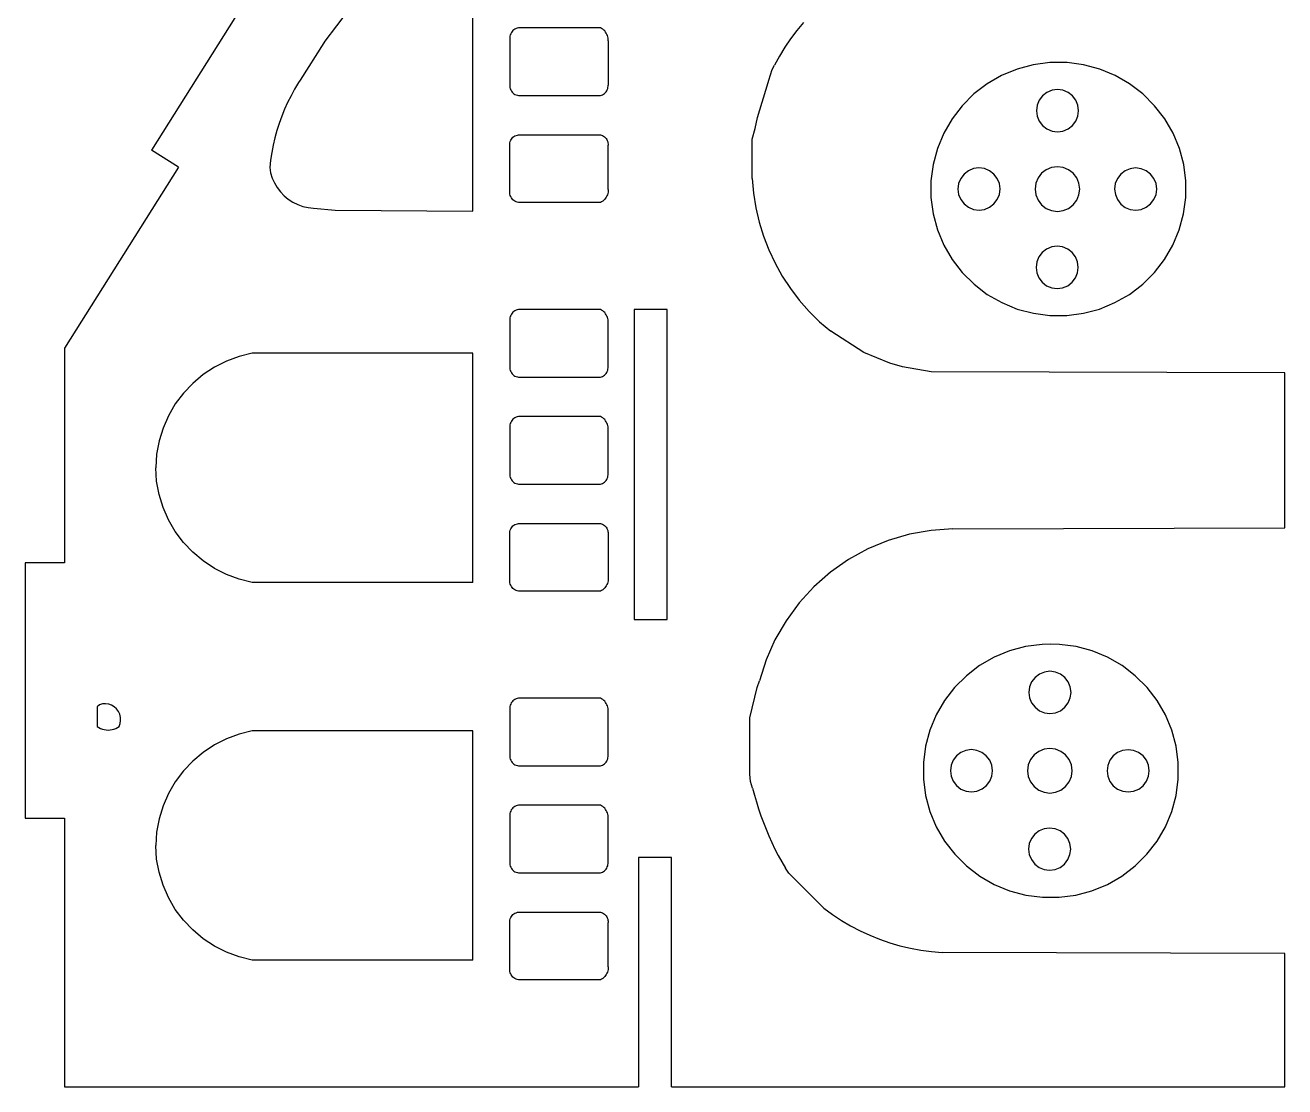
# Model space of a CAD drawing. Extents: x -3998 to 3998, y -3549 to 3549.
# Drawn here: x 162 to 739, y 1920 to 2406 of the extents above; entities that cross this region are included whole.
import ezdxf

# ---------------------------------------------------------------- set-up
doc = ezdxf.new("R2010")
doc.units = 0
doc.header["$MEASUREMENT"] = 0
doc.layers.get('0').update_dxf_attribs({"linetype": 'CONTINUOUS'})

msp = doc.modelspace()

# ---------------------------------------------------------------- linework, layer by layer
for p, q in [((366.9, 2320.68), (366.9, 2440.68)), ((263.17, 2417.7), (219.69, 2348.69)), ((309.9, 2412.68), (299.1, 2398.58)), ((518.36, 2407.08), (515.34, 2403.44)), ((383.97, 2400.85), (383.9, 2400.27)), ((384.11, 2401.42), (383.97, 2400.85)), ((384.32, 2401.97), (384.11, 2401.42)), ((384.6, 2402.48), (384.32, 2401.97)), ((384.93, 2402.96), (384.6, 2402.48)), ((385.33, 2403.39), (384.93, 2402.96)), ((385.77, 2403.78), (385.33, 2403.39)), ((386.26, 2404.1), (385.77, 2403.78)), ((386.78, 2404.36), (386.26, 2404.1)), ((387.33, 2404.56), (386.78, 2404.36)), ((387.9, 2404.68), (387.33, 2404.56)), ((425.4, 2404.68), (387.9, 2404.68)), ((425.95, 2404.4), (425.4, 2404.68)), ((426.46, 2404.06), (425.95, 2404.4)), ((426.94, 2403.67), (426.46, 2404.06)), ((427.38, 2403.23), (426.94, 2403.67)), ((427.76, 2402.75), (427.38, 2403.23)), ((428.1, 2402.24), (427.76, 2402.75)), ((428.38, 2401.69), (428.1, 2402.24)), ((428.61, 2401.12), (428.38, 2401.69)), ((428.78, 2400.52), (428.61, 2401.12)), ((428.88, 2399.92), (428.78, 2400.52)), ((515.34, 2403.44), (512.5, 2399.66)), ((298.7, 2397.78), (287.9, 2380.68)), ((299.1, 2398.58), (298.7, 2397.78)), ((383.9, 2400.27), (383.9, 2399.68)), ((383.9, 2399.68), (383.9, 2378.43)), ((428.92, 2399.3), (428.88, 2399.92)), ((428.9, 2398.68), (428.92, 2399.3)), ((428.9, 2398.68), (428.9, 2378.43)), ((509.84, 2395.76), (507.37, 2391.73)), ((512.5, 2399.66), (509.84, 2395.76)), ((507.37, 2391.73), (505.1, 2387.58)), ((502.55, 2380.77), (504.1, 2385.58)), ((504.1, 2385.58), (505.1, 2387.58)), ((616.24, 2385.76), (609.17, 2382.85)), ((623.63, 2387.75), (616.24, 2385.76)), ((631.23, 2388.74), (623.63, 2387.75)), ((634.87, 2388.75), (631.23, 2388.74)), ((639.15, 2388.74), (634.87, 2388.75)), ((646.74, 2387.75), (639.15, 2388.74)), ((654.13, 2385.76), (646.74, 2387.75)), ((661.2, 2382.85), (654.13, 2385.76)), ((287.1, 2379.58), (285.33, 2376.62)), ((287.9, 2380.68), (287.1, 2379.58)), ((383.9, 2378.43), (383.9, 2377.86)), ((383.9, 2377.86), (383.97, 2377.3)), ((383.97, 2377.3), (384.12, 2376.74)), ((428.73, 2376.85), (428.85, 2377.37)), ((428.85, 2377.37), (428.91, 2377.9)), ((428.91, 2377.9), (428.9, 2378.43)), ((497.29, 2363.61), (502.2, 2379.58)), ((502.2, 2379.58), (502.55, 2380.77)), ((602.55, 2379.03), (596.49, 2374.4)), ((609.17, 2382.85), (602.55, 2379.03)), ((667.82, 2379.03), (661.2, 2382.85)), ((673.88, 2374.4), (667.82, 2379.03)), ((283.67, 2373.59), (282.13, 2370.5)), ((285.33, 2376.62), (283.67, 2373.59)), ((384.12, 2376.74), (384.33, 2376.21)), ((384.33, 2376.21), (384.61, 2375.71)), ((384.61, 2375.71), (384.95, 2375.25)), ((384.95, 2375.25), (385.34, 2374.84)), ((385.34, 2374.84), (385.79, 2374.48)), ((385.79, 2374.48), (386.27, 2374.18)), ((386.27, 2374.18), (386.79, 2373.95)), ((386.79, 2373.95), (387.34, 2373.78)), ((387.34, 2373.78), (387.9, 2373.68)), ((387.9, 2373.68), (425.4, 2373.68)), ((425.4, 2373.68), (425.91, 2373.84)), ((425.91, 2373.84), (426.4, 2374.05)), ((426.4, 2374.05), (426.86, 2374.32)), ((426.86, 2374.32), (427.29, 2374.64)), ((427.29, 2374.64), (427.68, 2375.01)), ((427.68, 2375.01), (428.02, 2375.42)), ((428.02, 2375.42), (428.31, 2375.87)), ((428.31, 2375.87), (428.55, 2376.35)), ((428.55, 2376.35), (428.73, 2376.85)), ((596.49, 2374.4), (591.1, 2369.01)), ((626.41, 2371.57), (625.45, 2369.23)), ((627.95, 2373.57), (626.41, 2371.57)), ((629.95, 2375.1), (627.95, 2373.57)), ((632.28, 2376.07), (629.95, 2375.1)), ((634.78, 2376.4), (632.28, 2376.07)), ((637.28, 2376.07), (634.78, 2376.4)), ((639.61, 2375.1), (637.28, 2376.07)), ((641.62, 2373.57), (639.61, 2375.1)), ((643.15, 2371.57), (641.62, 2373.57)), ((644.12, 2369.23), (643.15, 2371.57)), ((679.27, 2369.01), (673.88, 2374.4)), ((280.71, 2367.35), (279.42, 2364.15)), ((282.13, 2370.5), (280.71, 2367.35)), ((591.1, 2369.01), (586.46, 2362.99)), ((625.45, 2369.23), (625.12, 2366.73)), ((625.12, 2366.73), (625.45, 2364.23)), ((644.45, 2366.73), (644.12, 2369.23)), ((644.12, 2364.23), (644.45, 2366.73)), ((683.91, 2362.99), (679.27, 2369.01)), ((278.24, 2360.9), (277.2, 2357.61)), ((279.42, 2364.15), (278.24, 2360.9)), ((496.29, 2358.61), (497.29, 2363.61)), ((586.46, 2362.99), (582.66, 2356.42)), ((625.45, 2364.23), (626.41, 2361.9)), ((626.41, 2361.9), (627.95, 2359.9)), ((641.62, 2359.9), (643.15, 2361.9)), ((643.15, 2361.9), (644.12, 2364.23)), ((687.71, 2356.42), (683.91, 2362.99)), ((276.28, 2354.28), (275.49, 2350.92)), ((277.2, 2357.61), (276.28, 2354.28)), ((384.95, 2354.11), (385.34, 2354.53)), ((385.34, 2354.53), (385.79, 2354.89)), ((385.79, 2354.89), (386.27, 2355.19)), ((386.27, 2355.19), (386.79, 2355.42)), ((386.79, 2355.42), (387.34, 2355.59)), ((387.34, 2355.59), (387.9, 2355.68)), ((387.9, 2355.68), (425.4, 2355.68)), ((425.4, 2355.68), (425.91, 2355.53)), ((425.91, 2355.53), (426.4, 2355.31)), ((426.4, 2355.31), (426.86, 2355.05)), ((426.86, 2355.05), (427.29, 2354.72)), ((427.29, 2354.72), (427.68, 2354.36)), ((427.68, 2354.36), (428.02, 2353.95)), ((494.9, 2353.68), (496.29, 2358.61)), ((582.66, 2356.42), (579.75, 2349.41)), ((627.95, 2359.9), (629.95, 2358.36)), ((629.95, 2358.36), (632.28, 2357.4)), ((632.28, 2357.4), (634.78, 2357.07)), ((634.78, 2357.07), (637.28, 2357.4)), ((637.28, 2357.4), (639.61, 2358.36)), ((639.61, 2358.36), (641.62, 2359.9)), ((690.62, 2349.41), (687.71, 2356.42)), ((232.11, 2340.87), (219.69, 2348.69)), ((275.49, 2350.92), (274.83, 2347.53)), ((383.9, 2351.51), (383.97, 2352.07)), ((383.9, 2350.93), (383.9, 2351.51)), ((383.9, 2329.68), (383.9, 2350.93)), ((383.97, 2352.07), (384.12, 2352.63)), ((384.12, 2352.63), (384.33, 2353.16)), ((384.33, 2353.16), (384.61, 2353.65)), ((384.61, 2353.65), (384.95, 2354.11)), ((428.02, 2353.95), (428.31, 2353.5)), ((428.31, 2353.5), (428.55, 2353.02)), ((428.55, 2353.02), (428.73, 2352.52)), ((428.73, 2352.52), (428.85, 2352)), ((428.85, 2352), (428.91, 2351.47)), ((428.91, 2351.47), (428.9, 2350.93)), ((428.9, 2330.68), (428.9, 2350.93)), ((494.9, 2335.68), (494.9, 2353.68)), ((579.75, 2349.41), (577.79, 2342.09)), ((692.58, 2342.09), (690.62, 2349.41)), ((274.3, 2344.11), (273.9, 2340.68)), ((274.83, 2347.53), (274.3, 2344.11)), ((232.11, 2340.87), (179.9, 2258)), ((273.9, 2340.68), (274.34, 2338.25)), ((274.34, 2338.25), (275.06, 2335.88)), ((577.79, 2342.09), (576.8, 2334.58)), ((591.98, 2337.69), (590.45, 2335.68)), ((593.98, 2339.23), (591.98, 2337.69)), ((596.31, 2340.19), (593.98, 2339.23)), ((598.81, 2340.53), (596.31, 2340.19)), ((601.31, 2340.2), (598.81, 2340.53)), ((603.64, 2339.24), (601.31, 2340.2)), ((605.65, 2337.71), (603.64, 2339.24)), ((607.19, 2335.71), (605.65, 2337.71)), ((627.5, 2338.08), (625.88, 2335.96)), ((629.62, 2339.7), (627.5, 2338.08)), ((632.09, 2340.72), (629.62, 2339.7)), ((634.73, 2341.07), (632.09, 2340.72)), ((637.38, 2340.72), (634.73, 2341.07)), ((639.84, 2339.7), (637.38, 2340.72)), ((641.96, 2338.08), (639.84, 2339.7)), ((643.59, 2335.96), (641.96, 2338.08)), ((663.75, 2337.65), (662.22, 2335.65)), ((665.75, 2339.19), (663.75, 2337.65)), ((668.08, 2340.16), (665.75, 2339.19)), ((670.58, 2340.49), (668.08, 2340.16)), ((673.08, 2340.17), (670.58, 2340.49)), ((675.42, 2339.21), (673.08, 2340.17)), ((677.42, 2337.68), (675.42, 2339.21)), ((678.96, 2335.68), (677.42, 2337.68)), ((693.57, 2334.58), (692.58, 2342.09)), ((275.06, 2335.88), (276.06, 2333.62)), ((276.06, 2333.62), (277.31, 2331.48)), ((277.31, 2331.48), (278.8, 2329.51)), ((494.9, 2335.68), (495.49, 2328.95)), ((576.8, 2334.58), (576.81, 2327.01)), ((589.49, 2333.35), (589.16, 2330.85)), ((590.45, 2335.68), (589.49, 2333.35)), ((608.16, 2333.38), (607.19, 2335.71)), ((608.49, 2330.88), (608.16, 2333.38)), ((624.86, 2333.49), (624.51, 2330.85)), ((625.88, 2335.96), (624.86, 2333.49)), ((644.61, 2333.49), (643.59, 2335.96)), ((644.96, 2330.85), (644.61, 2333.49)), ((661.26, 2333.32), (660.93, 2330.81)), ((662.22, 2335.65), (661.26, 2333.32)), ((679.93, 2333.35), (678.96, 2335.68)), ((680.26, 2330.85), (679.93, 2333.35)), ((693.56, 2327.01), (693.57, 2334.58)), ((278.8, 2329.51), (280.51, 2327.73)), ((280.51, 2327.73), (282.43, 2326.16)), ((282.43, 2326.16), (284.51, 2324.82)), ((383.9, 2329.1), (383.9, 2329.68)), ((383.97, 2328.52), (383.9, 2329.1)), ((384.11, 2327.95), (383.97, 2328.52)), ((384.32, 2327.4), (384.11, 2327.95)), ((384.6, 2326.89), (384.32, 2327.4)), ((384.93, 2326.41), (384.6, 2326.89)), ((385.33, 2325.97), (384.93, 2326.41)), ((385.77, 2325.59), (385.33, 2325.97)), ((386.26, 2325.27), (385.77, 2325.59)), ((426.94, 2325.7), (426.46, 2325.31)), ((427.38, 2326.14), (426.94, 2325.7)), ((427.76, 2326.61), (427.38, 2326.14)), ((428.1, 2327.13), (427.76, 2326.61)), ((428.38, 2327.68), (428.1, 2327.13)), ((428.61, 2328.25), (428.38, 2327.68)), ((428.78, 2328.85), (428.61, 2328.25)), ((428.88, 2329.45), (428.78, 2328.85)), ((428.92, 2330.07), (428.88, 2329.45)), ((428.9, 2330.68), (428.92, 2330.07)), ((495.49, 2328.95), (496.55, 2322.28)), ((576.81, 2327.01), (577.81, 2319.5)), ((589.16, 2330.85), (589.5, 2328.35)), ((589.5, 2328.35), (590.47, 2326.02)), ((590.47, 2326.02), (592.01, 2324.02)), ((605.67, 2324.04), (607.2, 2326.05)), ((607.2, 2326.05), (608.17, 2328.38)), ((608.17, 2328.38), (608.49, 2330.88)), ((624.51, 2330.85), (624.86, 2328.2)), ((624.86, 2328.2), (625.88, 2325.74)), ((625.88, 2325.74), (627.5, 2323.62)), ((641.96, 2323.62), (643.59, 2325.74)), ((643.59, 2325.74), (644.61, 2328.2)), ((644.61, 2328.2), (644.96, 2330.85)), ((660.93, 2330.81), (661.27, 2328.31)), ((661.27, 2328.31), (662.24, 2325.98)), ((662.24, 2325.98), (663.78, 2323.99)), ((677.44, 2324.01), (678.98, 2326.01)), ((678.98, 2326.01), (679.94, 2328.35)), ((679.94, 2328.35), (680.26, 2330.85)), ((692.56, 2319.5), (693.56, 2327.01)), ((284.51, 2324.82), (286.73, 2323.74)), ((286.73, 2323.74), (289.07, 2322.92)), ((289.07, 2322.92), (291.48, 2322.39)), ((291.48, 2322.39), (293.94, 2322.13)), ((293.94, 2322.13), (303.86, 2321.23)), ((303.86, 2321.23), (366.9, 2320.68)), ((386.78, 2325.01), (386.26, 2325.27)), ((387.33, 2324.81), (386.78, 2325.01)), ((387.9, 2324.68), (387.33, 2324.81)), ((425.4, 2324.68), (387.9, 2324.68)), ((425.95, 2324.97), (425.4, 2324.68)), ((426.46, 2325.31), (425.95, 2324.97)), ((496.55, 2322.28), (498.08, 2315.7)), ((592.01, 2324.02), (594.01, 2322.49)), ((594.01, 2322.49), (596.34, 2321.53)), ((596.34, 2321.53), (598.84, 2321.2)), ((598.84, 2321.2), (601.34, 2321.53)), ((601.34, 2321.53), (603.67, 2322.5)), ((603.67, 2322.5), (605.67, 2324.04)), ((627.5, 2323.62), (629.62, 2321.99)), ((629.62, 2321.99), (632.09, 2320.97)), ((632.09, 2320.97), (634.73, 2320.63)), ((634.73, 2320.63), (637.38, 2320.97)), ((637.38, 2320.97), (639.84, 2321.99)), ((639.84, 2321.99), (641.96, 2323.62)), ((663.78, 2323.99), (665.78, 2322.45)), ((665.78, 2322.45), (668.11, 2321.49)), ((668.11, 2321.49), (670.62, 2321.17)), ((670.62, 2321.17), (673.12, 2321.5)), ((673.12, 2321.5), (675.44, 2322.47)), ((675.44, 2322.47), (677.44, 2324.01)), ((498.08, 2315.7), (500.07, 2309.24)), ((577.81, 2319.5), (579.79, 2312.19)), ((690.58, 2312.19), (692.56, 2319.5)), ((500.07, 2309.24), (502.51, 2302.94)), ((579.79, 2312.19), (582.7, 2305.19)), ((687.67, 2305.19), (690.58, 2312.19)), ((502.51, 2302.94), (505.39, 2296.82)), ((582.7, 2305.19), (586.52, 2298.62)), ((629.81, 2303.33), (627.81, 2301.8)), ((632.14, 2304.3), (629.81, 2303.33)), ((634.64, 2304.63), (632.14, 2304.3)), ((637.14, 2304.3), (634.64, 2304.63)), ((639.47, 2303.33), (637.14, 2304.3)), ((641.48, 2301.8), (639.47, 2303.33)), ((683.85, 2298.62), (687.67, 2305.19)), ((505.39, 2296.82), (508.69, 2290.92)), ((586.52, 2298.62), (591.17, 2292.6)), ((625.31, 2297.46), (624.98, 2294.96)), ((626.27, 2299.79), (625.31, 2297.46)), ((627.81, 2301.8), (626.27, 2299.79)), ((643.01, 2299.79), (641.48, 2301.8)), ((643.98, 2297.46), (643.01, 2299.79)), ((644.31, 2294.96), (643.98, 2297.46)), ((679.21, 2292.6), (683.85, 2298.62)), ((508.69, 2290.92), (512.4, 2285.27)), ((591.17, 2292.6), (596.57, 2287.24)), ((624.98, 2294.96), (625.31, 2292.46)), ((625.31, 2292.46), (626.27, 2290.13)), ((643.01, 2290.13), (643.98, 2292.46)), ((643.98, 2292.46), (644.31, 2294.96)), ((673.8, 2287.24), (679.21, 2292.6)), ((512.4, 2285.27), (516.49, 2279.9)), ((596.57, 2287.24), (602.63, 2282.61)), ((626.27, 2290.13), (627.81, 2288.13)), ((627.81, 2288.13), (629.81, 2286.59)), ((629.81, 2286.59), (632.14, 2285.63)), ((632.14, 2285.63), (634.64, 2285.3)), ((634.64, 2285.3), (637.14, 2285.63)), ((637.14, 2285.63), (639.47, 2286.59)), ((639.47, 2286.59), (641.48, 2288.13)), ((641.48, 2288.13), (643.01, 2290.13)), ((667.74, 2282.61), (673.8, 2287.24)), ((516.49, 2279.9), (520.96, 2274.83)), ((602.63, 2282.61), (609.26, 2278.81)), ((661.11, 2278.81), (667.74, 2282.61)), ((384.6, 2273.48), (384.32, 2272.97)), ((384.93, 2273.96), (384.6, 2273.48)), ((385.33, 2274.39), (384.93, 2273.96)), ((385.77, 2274.78), (385.33, 2274.39)), ((386.26, 2275.1), (385.77, 2274.78)), ((386.78, 2275.36), (386.26, 2275.1)), ((387.33, 2275.56), (386.78, 2275.36)), ((387.9, 2275.68), (387.33, 2275.56)), ((425.4, 2275.68), (387.9, 2275.68)), ((425.95, 2275.4), (425.4, 2275.68)), ((426.46, 2275.06), (425.95, 2275.4)), ((426.94, 2274.67), (426.46, 2275.06)), ((427.38, 2274.23), (426.94, 2274.67)), ((427.76, 2273.75), (427.38, 2274.23)), ((428.1, 2273.24), (427.76, 2273.75)), ((455.9, 2275.68), (440.9, 2275.68)), ((440.9, 2275.68), (440.9, 2133.68)), ((455.9, 2133.68), (455.9, 2275.68)), ((520.96, 2274.83), (525.77, 2270.08)), ((609.26, 2278.81), (616.33, 2275.89)), ((616.33, 2275.89), (623.73, 2273.93)), ((623.73, 2273.93), (631.33, 2272.94)), ((639.04, 2272.94), (646.64, 2273.93)), ((646.64, 2273.93), (654.04, 2275.89)), ((654.04, 2275.89), (661.11, 2278.81)), ((383.97, 2271.85), (383.9, 2271.27)), ((383.9, 2271.27), (383.9, 2270.68)), ((383.9, 2270.68), (383.9, 2249.43)), ((384.11, 2272.42), (383.97, 2271.85)), ((384.32, 2272.97), (384.11, 2272.42)), ((428.38, 2272.69), (428.1, 2273.24)), ((428.61, 2272.12), (428.38, 2272.69)), ((428.78, 2271.52), (428.61, 2272.12)), ((428.88, 2270.92), (428.78, 2271.52)), ((428.92, 2270.3), (428.88, 2270.92)), ((428.9, 2269.68), (428.92, 2270.3)), ((428.9, 2249.43), (428.9, 2269.68)), ((525.77, 2270.08), (530.9, 2265.68)), ((631.33, 2272.94), (635.19, 2272.95)), ((635.19, 2272.95), (639.04, 2272.94)), ((546, 2255.98), (530.9, 2265.68)), ((179.9, 2258), (179.9, 2159.68)), ((254.08, 2252.07), (248.55, 2249.26)), ((259.89, 2254.21), (254.08, 2252.07)), ((265.91, 2255.68), (259.89, 2254.21)), ((366.9, 2255.68), (265.91, 2255.68)), ((366.9, 2150.68), (366.9, 2255.68)), ((557.99, 2251.04), (546, 2255.98)), ((563.8, 2249.38), (557.99, 2251.04)), ((243.38, 2245.85), (238.64, 2241.86)), ((248.55, 2249.26), (243.38, 2245.85)), ((383.9, 2249.43), (383.9, 2248.86)), ((383.9, 2248.86), (383.97, 2248.3)), ((383.97, 2248.3), (384.12, 2247.74)), ((384.12, 2247.74), (384.33, 2247.21)), ((384.33, 2247.21), (384.61, 2246.71)), ((384.61, 2246.71), (384.95, 2246.25)), ((384.95, 2246.25), (385.34, 2245.84)), ((385.34, 2245.84), (385.79, 2245.48)), ((385.79, 2245.48), (386.27, 2245.18)), ((386.27, 2245.18), (386.79, 2244.95)), ((386.79, 2244.95), (387.34, 2244.78)), ((387.34, 2244.78), (387.9, 2244.68)), ((387.9, 2244.68), (425.4, 2244.68)), ((425.4, 2244.68), (425.91, 2244.84)), ((425.91, 2244.84), (426.4, 2245.05)), ((426.4, 2245.05), (426.86, 2245.32)), ((426.86, 2245.32), (427.29, 2245.64)), ((427.29, 2245.64), (427.68, 2246.01)), ((427.68, 2246.01), (428.02, 2246.42)), ((428.02, 2246.42), (428.31, 2246.87)), ((428.31, 2246.87), (428.55, 2247.35)), ((428.55, 2247.35), (428.73, 2247.85)), ((428.73, 2247.85), (428.85, 2248.37)), ((428.85, 2248.37), (428.91, 2248.9)), ((428.91, 2248.9), (428.9, 2249.43)), ((576.9, 2247.18), (563.8, 2249.38)), ((738.9, 2246.68), (576.9, 2247.18)), ((738.9, 2175.68), (738.9, 2246.68)), ((238.64, 2241.86), (234.39, 2237.36)), ((234.39, 2237.36), (230.67, 2232.4)), ((230.67, 2232.4), (227.56, 2227.05)), ((227.56, 2227.05), (225.07, 2221.38)), ((383.97, 2222.85), (383.9, 2222.27)), ((383.9, 2222.27), (383.9, 2221.68)), ((383.9, 2221.68), (383.9, 2200.43)), ((384.11, 2223.42), (383.97, 2222.85)), ((384.32, 2223.97), (384.11, 2223.42)), ((384.6, 2224.48), (384.32, 2223.97)), ((384.93, 2224.96), (384.6, 2224.48)), ((385.33, 2225.39), (384.93, 2224.96)), ((385.77, 2225.78), (385.33, 2225.39)), ((386.26, 2226.1), (385.77, 2225.78)), ((386.78, 2226.36), (386.26, 2226.1)), ((387.33, 2226.56), (386.78, 2226.36)), ((387.9, 2226.68), (387.33, 2226.56)), ((425.4, 2226.68), (387.9, 2226.68)), ((425.95, 2226.4), (425.4, 2226.68)), ((426.46, 2226.06), (425.95, 2226.4)), ((426.94, 2225.67), (426.46, 2226.06)), ((427.38, 2225.23), (426.94, 2225.67)), ((427.76, 2224.75), (427.38, 2225.23)), ((428.1, 2224.24), (427.76, 2224.75)), ((428.38, 2223.69), (428.1, 2224.24)), ((428.61, 2223.12), (428.38, 2223.69)), ((428.78, 2222.52), (428.61, 2223.12)), ((428.88, 2221.92), (428.78, 2222.52)), ((428.92, 2221.3), (428.88, 2221.92)), ((225.07, 2221.38), (223.25, 2215.46)), ((428.9, 2220.68), (428.92, 2221.3)), ((428.9, 2200.43), (428.9, 2220.68)), ((223.25, 2215.46), (222.12, 2209.36)), ((222.12, 2209.36), (221.7, 2203.18)), ((222.12, 2197), (221.7, 2203.18)), ((383.9, 2200.43), (383.9, 2199.86)), ((383.9, 2199.86), (383.97, 2199.3)), ((383.97, 2199.3), (384.12, 2198.74)), ((384.12, 2198.74), (384.33, 2198.21)), ((428.55, 2198.35), (428.73, 2198.85)), ((428.73, 2198.85), (428.85, 2199.37)), ((428.85, 2199.37), (428.91, 2199.9)), ((428.91, 2199.9), (428.9, 2200.43)), ((223.25, 2190.91), (222.12, 2197)), ((384.33, 2198.21), (384.61, 2197.71)), ((384.61, 2197.71), (384.95, 2197.25)), ((384.95, 2197.25), (385.34, 2196.84)), ((385.34, 2196.84), (385.79, 2196.48)), ((385.79, 2196.48), (386.27, 2196.18)), ((386.27, 2196.18), (386.79, 2195.95)), ((386.79, 2195.95), (387.34, 2195.78)), ((387.34, 2195.78), (387.9, 2195.68)), ((387.9, 2195.68), (425.4, 2195.68)), ((425.4, 2195.68), (425.91, 2195.84)), ((425.91, 2195.84), (426.4, 2196.05)), ((426.4, 2196.05), (426.86, 2196.32)), ((426.86, 2196.32), (427.29, 2196.64)), ((427.29, 2196.64), (427.68, 2197.01)), ((427.68, 2197.01), (428.02, 2197.42)), ((428.02, 2197.42), (428.31, 2197.87)), ((428.31, 2197.87), (428.55, 2198.35)), ((225.07, 2184.99), (223.25, 2190.91)), ((227.56, 2179.32), (225.07, 2184.99)), ((230.67, 2173.96), (227.56, 2179.32)), ((384.33, 2175.16), (384.61, 2175.65)), ((384.61, 2175.65), (384.95, 2176.11)), ((384.95, 2176.11), (385.34, 2176.53)), ((385.34, 2176.53), (385.79, 2176.89)), ((385.79, 2176.89), (386.27, 2177.19)), ((386.27, 2177.19), (386.79, 2177.42)), ((386.79, 2177.42), (387.34, 2177.59)), ((387.34, 2177.59), (387.9, 2177.68)), ((387.9, 2177.68), (425.4, 2177.68)), ((425.4, 2177.68), (425.91, 2177.53)), ((425.91, 2177.53), (426.4, 2177.31)), ((426.4, 2177.31), (426.86, 2177.05)), ((426.86, 2177.05), (427.29, 2176.72)), ((427.29, 2176.72), (427.68, 2176.36)), ((427.68, 2176.36), (428.02, 2175.95)), ((428.02, 2175.95), (428.31, 2175.5)), ((428.31, 2175.5), (428.55, 2175.02)), ((586.9, 2175.19), (738.9, 2175.68)), ((234.39, 2169.01), (230.67, 2173.96)), ((383.9, 2173.51), (383.97, 2174.07)), ((383.9, 2172.93), (383.9, 2173.51)), ((383.9, 2151.68), (383.9, 2172.93)), ((383.97, 2174.07), (384.12, 2174.63)), ((384.12, 2174.63), (384.33, 2175.16)), ((428.55, 2175.02), (428.73, 2174.52)), ((428.73, 2174.52), (428.85, 2174)), ((428.85, 2174), (428.91, 2173.47)), ((428.91, 2173.47), (428.9, 2172.93)), ((428.9, 2172.93), (428.9, 2152.68)), ((557.22, 2169.88), (547.91, 2166.01)), ((566.91, 2172.72), (557.22, 2169.88)), ((576.84, 2174.5), (566.91, 2172.72)), ((586.9, 2175.19), (576.84, 2174.5)), ((238.64, 2164.5), (234.39, 2169.01)), ((243.38, 2160.52), (238.64, 2164.5)), ((547.91, 2166.01), (539.06, 2161.15)), ((179.9, 2159.68), (161.9, 2159.68)), ((161.9, 2159.68), (161.9, 2042.68)), ((248.55, 2157.1), (243.38, 2160.52)), ((539.06, 2161.15), (530.8, 2155.36)), ((254.08, 2154.3), (248.55, 2157.1)), ((259.89, 2152.15), (254.08, 2154.3)), ((428.9, 2152.68), (428.92, 2152.07)), ((530.8, 2155.36), (523.21, 2148.71)), ((265.91, 2150.68), (259.89, 2152.15)), ((366.9, 2150.68), (265.91, 2150.68)), ((383.9, 2151.1), (383.9, 2151.68)), ((383.97, 2150.52), (383.9, 2151.1)), ((384.11, 2149.95), (383.97, 2150.52)), ((384.32, 2149.4), (384.11, 2149.95)), ((384.6, 2148.89), (384.32, 2149.4)), ((384.93, 2148.41), (384.6, 2148.89)), ((385.33, 2147.97), (384.93, 2148.41)), ((385.77, 2147.59), (385.33, 2147.97)), ((386.26, 2147.27), (385.77, 2147.59)), ((386.78, 2147.01), (386.26, 2147.27)), ((387.33, 2146.81), (386.78, 2147.01)), ((387.9, 2146.68), (387.33, 2146.81)), ((425.4, 2146.68), (387.9, 2146.68)), ((425.95, 2146.97), (425.4, 2146.68)), ((426.46, 2147.31), (425.95, 2146.97)), ((426.94, 2147.7), (426.46, 2147.31)), ((427.38, 2148.14), (426.94, 2147.7)), ((427.76, 2148.61), (427.38, 2148.14)), ((428.1, 2149.13), (427.76, 2148.61)), ((428.38, 2149.68), (428.1, 2149.13)), ((428.61, 2150.25), (428.38, 2149.68)), ((428.78, 2150.85), (428.61, 2150.25)), ((428.88, 2151.45), (428.78, 2150.85)), ((428.92, 2152.07), (428.88, 2151.45)), ((523.21, 2148.71), (516.39, 2141.28)), ((516.39, 2141.28), (510.41, 2133.15)), ((440.9, 2133.68), (455.9, 2133.68)), ((510.41, 2133.15), (505.35, 2124.42)), ((505.35, 2124.42), (501.26, 2115.2)), ((612.76, 2119.34), (605.69, 2116.42)), ((620.16, 2121.33), (612.76, 2119.34)), ((627.75, 2122.32), (620.16, 2121.33)), ((631.4, 2122.33), (627.75, 2122.32)), ((635.67, 2122.32), (631.4, 2122.33)), ((643.27, 2121.33), (635.67, 2122.32)), ((650.66, 2119.34), (643.27, 2121.33)), ((657.73, 2116.42), (650.66, 2119.34)), ((501.26, 2115.2), (498.2, 2105.58)), ((599.08, 2112.61), (593.02, 2107.97)), ((605.69, 2116.42), (599.08, 2112.61)), ((664.34, 2112.61), (657.73, 2116.42)), ((670.41, 2107.97), (664.34, 2112.61)), ((593.02, 2107.97), (587.63, 2102.59)), ((624.48, 2107.14), (622.94, 2105.14)), ((626.48, 2108.68), (624.48, 2107.14)), ((628.81, 2109.64), (626.48, 2108.68)), ((631.31, 2109.97), (628.81, 2109.64)), ((633.81, 2109.64), (631.31, 2109.97)), ((636.14, 2108.68), (633.81, 2109.64)), ((638.14, 2107.14), (636.14, 2108.68)), ((639.68, 2105.14), (638.14, 2107.14)), ((675.79, 2102.59), (670.41, 2107.97)), ((493.9, 2088.68), (497.2, 2102.58)), ((497.2, 2102.58), (498.2, 2105.58)), ((587.63, 2102.59), (582.99, 2096.57)), ((621.97, 2102.81), (621.64, 2100.31)), ((621.64, 2100.31), (621.97, 2097.81)), ((622.94, 2105.14), (621.97, 2102.81)), ((640.64, 2102.81), (639.68, 2105.14)), ((640.97, 2100.31), (640.64, 2102.81)), ((640.64, 2097.81), (640.97, 2100.31)), ((680.44, 2096.57), (675.79, 2102.59)), ((195.9, 2094.68), (194.9, 2093.68)), ((197.29, 2095.04), (195.9, 2094.68)), ((198.72, 2095.12), (197.29, 2095.04)), ((200.14, 2094.92), (198.72, 2095.12)), ((201.5, 2094.44), (200.14, 2094.92)), ((384.32, 2094.97), (384.11, 2094.42)), ((384.59, 2095.48), (384.32, 2094.97)), ((384.93, 2095.96), (384.59, 2095.48)), ((385.32, 2096.39), (384.93, 2095.96)), ((385.77, 2096.78), (385.32, 2096.39)), ((386.25, 2097.1), (385.77, 2096.78)), ((386.78, 2097.36), (386.25, 2097.1)), ((387.33, 2097.56), (386.78, 2097.36)), ((387.9, 2097.68), (387.33, 2097.56)), ((425.4, 2097.68), (387.9, 2097.68)), ((425.95, 2097.4), (425.4, 2097.68)), ((426.46, 2097.06), (425.95, 2097.4)), ((426.94, 2096.67), (426.46, 2097.06)), ((427.37, 2096.23), (426.94, 2096.67)), ((427.76, 2095.75), (427.37, 2096.23)), ((428.1, 2095.24), (427.76, 2095.75)), ((428.38, 2094.69), (428.1, 2095.24)), ((428.61, 2094.12), (428.38, 2094.69)), ((582.99, 2096.57), (579.19, 2089.99)), ((621.97, 2097.81), (622.94, 2095.48)), ((622.94, 2095.48), (624.48, 2093.48)), ((638.14, 2093.48), (639.68, 2095.48)), ((639.68, 2095.48), (640.64, 2097.81)), ((684.23, 2089.99), (680.44, 2096.57)), ((194.9, 2093.68), (194.9, 2084.68)), ((202.73, 2093.7), (201.5, 2094.44)), ((203.79, 2092.73), (202.73, 2093.7)), ((204.64, 2091.58), (203.79, 2092.73)), ((205.24, 2090.28), (204.64, 2091.58)), ((205.58, 2088.88), (205.24, 2090.28)), ((205.63, 2087.44), (205.58, 2088.88)), ((383.97, 2093.85), (383.9, 2093.27)), ((383.9, 2093.27), (383.9, 2092.68)), ((383.9, 2092.68), (383.9, 2071.43)), ((384.11, 2094.42), (383.97, 2093.85)), ((428.77, 2093.52), (428.61, 2094.12)), ((428.88, 2092.92), (428.77, 2093.52)), ((428.92, 2092.3), (428.88, 2092.92)), ((428.9, 2091.68), (428.92, 2092.3)), ((428.9, 2071.43), (428.9, 2091.68)), ((579.19, 2089.99), (576.28, 2082.99)), ((624.48, 2093.48), (626.48, 2091.94)), ((626.48, 2091.94), (628.81, 2090.98)), ((628.81, 2090.98), (631.31, 2090.65)), ((631.31, 2090.65), (633.81, 2090.98)), ((633.81, 2090.98), (636.14, 2091.94)), ((636.14, 2091.94), (638.14, 2093.48)), ((687.15, 2082.99), (684.23, 2089.99)), ((194.9, 2084.68), (195.65, 2084.2)), ((195.65, 2084.2), (196.44, 2083.8)), ((196.44, 2083.8), (197.28, 2083.49)), ((197.28, 2083.49), (198.13, 2083.26)), ((198.13, 2083.26), (199.01, 2083.12)), ((199.01, 2083.12), (199.9, 2083.08)), ((199.9, 2083.08), (200.79, 2083.12)), ((200.79, 2083.12), (201.67, 2083.26)), ((201.67, 2083.26), (202.53, 2083.49)), ((202.53, 2083.49), (203.36, 2083.8)), ((203.36, 2083.8), (204.15, 2084.2)), ((204.15, 2084.2), (204.9, 2084.68)), ((204.9, 2084.68), (205.41, 2086.03)), ((205.41, 2086.03), (205.63, 2087.44)), ((493.9, 2062.93), (493.9, 2088.68)), ((576.28, 2082.99), (574.32, 2075.67)), ((689.1, 2075.67), (687.15, 2082.99)), ((254.08, 2079.07), (248.55, 2076.26)), ((259.89, 2081.21), (254.08, 2079.07)), ((265.91, 2082.68), (259.89, 2081.21)), ((366.9, 2082.68), (265.91, 2082.68)), ((366.9, 1977.68), (366.9, 2082.68)), ((243.38, 2072.85), (238.64, 2068.86)), ((248.55, 2076.26), (243.38, 2072.85)), ((383.9, 2071.43), (383.9, 2070.86)), ((428.9, 2070.9), (428.9, 2071.43)), ((574.32, 2075.67), (573.33, 2068.16)), ((590.51, 2072.8), (588.51, 2071.26)), ((592.84, 2073.77), (590.51, 2072.8)), ((595.34, 2074.11), (592.84, 2073.77)), ((597.84, 2073.78), (595.34, 2074.11)), ((600.17, 2072.82), (597.84, 2073.78)), ((602.17, 2071.29), (600.17, 2072.82)), ((624.03, 2071.65), (622.41, 2069.54)), ((626.15, 2073.28), (624.03, 2071.65)), ((628.61, 2074.3), (626.15, 2073.28)), ((631.26, 2074.65), (628.61, 2074.3)), ((633.9, 2074.3), (631.26, 2074.65)), ((636.37, 2073.28), (633.9, 2074.3)), ((638.49, 2071.65), (636.37, 2073.28)), ((640.11, 2069.54), (638.49, 2071.65)), ((662.28, 2072.77), (660.28, 2071.23)), ((664.61, 2073.74), (662.28, 2072.77)), ((667.11, 2074.07), (664.61, 2073.74)), ((669.61, 2073.75), (667.11, 2074.07)), ((671.94, 2072.79), (669.61, 2073.75)), ((673.95, 2071.25), (671.94, 2072.79)), ((690.1, 2068.16), (689.1, 2075.67)), ((238.64, 2068.86), (234.39, 2064.36)), ((383.9, 2070.86), (383.97, 2070.3)), ((383.97, 2070.3), (384.11, 2069.74)), ((384.11, 2069.74), (384.33, 2069.21)), ((384.33, 2069.21), (384.61, 2068.71)), ((384.61, 2068.71), (384.94, 2068.25)), ((384.94, 2068.25), (385.34, 2067.84)), ((385.34, 2067.84), (385.78, 2067.48)), ((385.78, 2067.48), (386.27, 2067.18)), ((386.27, 2067.18), (386.79, 2066.95)), ((386.79, 2066.95), (387.34, 2066.78)), ((387.34, 2066.78), (387.9, 2066.68)), ((387.9, 2066.68), (425.4, 2066.68)), ((425.4, 2066.68), (425.91, 2066.84)), ((425.91, 2066.84), (426.4, 2067.05)), ((426.4, 2067.05), (426.86, 2067.32)), ((426.86, 2067.32), (427.29, 2067.64)), ((427.29, 2067.64), (427.67, 2068.01)), ((427.67, 2068.01), (428.01, 2068.42)), ((428.01, 2068.42), (428.31, 2068.87)), ((428.31, 2068.87), (428.54, 2069.35)), ((428.54, 2069.35), (428.72, 2069.85)), ((428.72, 2069.85), (428.84, 2070.37)), ((428.84, 2070.37), (428.9, 2070.9)), ((573.33, 2068.16), (573.34, 2060.59)), ((586.01, 2066.93), (585.69, 2064.42)), ((586.98, 2069.26), (586.01, 2066.93)), ((588.51, 2071.26), (586.98, 2069.26)), ((603.71, 2069.29), (602.17, 2071.29)), ((604.68, 2066.96), (603.71, 2069.29)), ((605.02, 2064.46), (604.68, 2066.96)), ((621.39, 2067.07), (621.04, 2064.42)), ((622.41, 2069.54), (621.39, 2067.07)), ((641.13, 2067.07), (640.11, 2069.54)), ((641.48, 2064.42), (641.13, 2067.07)), ((657.79, 2066.89), (657.46, 2064.39)), ((658.75, 2069.23), (657.79, 2066.89)), ((660.28, 2071.23), (658.75, 2069.23)), ((675.48, 2069.25), (673.95, 2071.25)), ((676.45, 2066.93), (675.48, 2069.25)), ((676.79, 2064.42), (676.45, 2066.93)), ((690.08, 2060.59), (690.1, 2068.16)), ((234.39, 2064.36), (230.67, 2059.4)), ((494.2, 2059.58), (493.9, 2062.93)), ((573.34, 2060.59), (574.33, 2053.08)), ((585.69, 2064.42), (586.02, 2061.92)), ((586.02, 2061.92), (586.99, 2059.6)), ((603.73, 2059.62), (604.69, 2061.96)), ((604.69, 2061.96), (605.02, 2064.46)), ((621.04, 2064.42), (621.39, 2061.78)), ((621.39, 2061.78), (622.41, 2059.31)), ((640.11, 2059.31), (641.13, 2061.78)), ((641.13, 2061.78), (641.48, 2064.42)), ((657.46, 2064.39), (657.79, 2061.89)), ((657.79, 2061.89), (658.76, 2059.56)), ((675.5, 2059.59), (676.46, 2061.92)), ((676.46, 2061.92), (676.79, 2064.42)), ((689.09, 2053.08), (690.08, 2060.59)), ((230.67, 2059.4), (227.56, 2054.05)), ((495.1, 2056.53), (494.2, 2059.58)), ((495.1, 2056.53), (495.93, 2053.32)), ((586.99, 2059.6), (588.53, 2057.6)), ((588.53, 2057.6), (590.54, 2056.06)), ((590.54, 2056.06), (592.87, 2055.1)), ((592.87, 2055.1), (595.37, 2054.78)), ((595.37, 2054.78), (597.87, 2055.11)), ((597.87, 2055.11), (600.2, 2056.08)), ((600.2, 2056.08), (602.2, 2057.62)), ((602.2, 2057.62), (603.73, 2059.62)), ((622.41, 2059.31), (624.03, 2057.2)), ((624.03, 2057.2), (626.15, 2055.57)), ((626.15, 2055.57), (628.61, 2054.55)), ((628.61, 2054.55), (631.26, 2054.2)), ((631.26, 2054.2), (633.9, 2054.55)), ((633.9, 2054.55), (636.37, 2055.57)), ((636.37, 2055.57), (638.49, 2057.2)), ((638.49, 2057.2), (640.11, 2059.31)), ((658.76, 2059.56), (660.3, 2057.56)), ((660.3, 2057.56), (662.31, 2056.03)), ((662.31, 2056.03), (664.64, 2055.07)), ((664.64, 2055.07), (667.14, 2054.74)), ((667.14, 2054.74), (669.64, 2055.08)), ((669.64, 2055.08), (671.97, 2056.05)), ((671.97, 2056.05), (673.97, 2057.59)), ((673.97, 2057.59), (675.5, 2059.59)), ((225.07, 2048.38), (223.25, 2042.46)), ((227.56, 2054.05), (225.07, 2048.38)), ((386.78, 2048.36), (386.25, 2048.1)), ((387.33, 2048.56), (386.78, 2048.36)), ((387.9, 2048.68), (387.33, 2048.56)), ((425.4, 2048.68), (387.9, 2048.68)), ((425.95, 2048.4), (425.4, 2048.68)), ((426.46, 2048.06), (425.95, 2048.4)), ((495.93, 2053.32), (496.84, 2050.13)), ((496.84, 2050.13), (497.82, 2046.97)), ((574.33, 2053.08), (576.31, 2045.77)), ((687.11, 2045.77), (689.09, 2053.08)), ((161.9, 2042.68), (179.9, 2042.68)), ((179.9, 2042.68), (179.9, 1919.68)), ((383.97, 2044.85), (383.9, 2044.27)), ((383.9, 2044.27), (383.9, 2043.68)), ((383.9, 2043.68), (383.9, 2022.43)), ((384.11, 2045.42), (383.97, 2044.85)), ((384.32, 2045.97), (384.11, 2045.42)), ((384.59, 2046.48), (384.32, 2045.97)), ((384.93, 2046.96), (384.59, 2046.48)), ((385.32, 2047.39), (384.93, 2046.96)), ((385.77, 2047.78), (385.32, 2047.39)), ((386.25, 2048.1), (385.77, 2047.78)), ((426.94, 2047.67), (426.46, 2048.06)), ((427.37, 2047.23), (426.94, 2047.67)), ((427.76, 2046.75), (427.37, 2047.23)), ((428.1, 2046.24), (427.76, 2046.75)), ((428.38, 2045.69), (428.1, 2046.24)), ((428.61, 2045.12), (428.38, 2045.69)), ((428.77, 2044.52), (428.61, 2045.12)), ((428.88, 2043.92), (428.77, 2044.52)), ((428.92, 2043.3), (428.88, 2043.92)), ((428.9, 2042.68), (428.92, 2043.3)), ((428.9, 2022.43), (428.9, 2042.68)), ((497.82, 2046.97), (498.89, 2043.82)), ((498.89, 2043.82), (500.03, 2040.71)), ((576.31, 2045.77), (579.23, 2038.76)), ((684.19, 2038.76), (687.11, 2045.77)), ((223.25, 2042.46), (222.12, 2036.36)), ((500.03, 2040.71), (501.25, 2037.63)), ((501.25, 2037.63), (502.55, 2034.57)), ((579.23, 2038.76), (583.05, 2032.2)), ((626.34, 2036.91), (624.33, 2035.37)), ((628.67, 2037.87), (626.34, 2036.91)), ((631.17, 2038.2), (628.67, 2037.87)), ((633.67, 2037.87), (631.17, 2038.2)), ((636, 2036.91), (633.67, 2037.87)), ((638, 2035.37), (636, 2036.91)), ((680.37, 2032.2), (684.19, 2038.76)), ((222.12, 2036.36), (221.7, 2030.18)), ((502.55, 2034.57), (503.92, 2031.55)), ((503.92, 2031.55), (505.36, 2028.57)), ((583.05, 2032.2), (587.69, 2026.18)), ((621.83, 2031.04), (621.5, 2028.54)), ((622.8, 2033.37), (621.83, 2031.04)), ((624.33, 2035.37), (622.8, 2033.37)), ((639.54, 2033.37), (638, 2035.37)), ((640.5, 2031.04), (639.54, 2033.37)), ((640.83, 2028.54), (640.5, 2031.04)), ((675.73, 2026.18), (680.37, 2032.2)), ((222.12, 2024), (221.7, 2030.18)), ((505.36, 2028.57), (506.88, 2025.62)), ((506.88, 2025.62), (508.47, 2022.71)), ((587.69, 2026.18), (593.1, 2020.81)), ((621.5, 2028.54), (621.83, 2026.04)), ((621.83, 2026.04), (622.8, 2023.71)), ((639.54, 2023.71), (640.5, 2026.04)), ((640.5, 2026.04), (640.83, 2028.54)), ((670.32, 2020.81), (675.73, 2026.18)), ((223.25, 2017.91), (222.12, 2024)), ((383.9, 2022.43), (383.9, 2021.86)), ((383.9, 2021.86), (383.97, 2021.3)), ((383.97, 2021.3), (384.11, 2020.74)), ((384.11, 2020.74), (384.33, 2020.21)), ((384.33, 2020.21), (384.61, 2019.71)), ((384.61, 2019.71), (384.94, 2019.25)), ((428.01, 2019.42), (428.31, 2019.87)), ((428.31, 2019.87), (428.54, 2020.35)), ((428.54, 2020.35), (428.72, 2020.85)), ((428.72, 2020.85), (428.84, 2021.37)), ((428.84, 2021.37), (428.9, 2021.9)), ((428.9, 2021.9), (428.9, 2022.43)), ((457.9, 2024.68), (442.9, 2024.68)), ((442.9, 2024.68), (442.9, 1919.68)), ((457.9, 1919.68), (457.9, 2024.68)), ((508.47, 2022.71), (510.13, 2019.84)), ((511.67, 2017.53), (510.13, 2019.84)), ((593.1, 2020.81), (599.16, 2016.18)), ((622.8, 2023.71), (624.33, 2021.71)), ((624.33, 2021.71), (626.34, 2020.17)), ((626.34, 2020.17), (628.67, 2019.2)), ((633.67, 2019.2), (636, 2020.17)), ((636, 2020.17), (638, 2021.71)), ((638, 2021.71), (639.54, 2023.71)), ((664.26, 2016.18), (670.32, 2020.81)), ((225.07, 2011.99), (223.25, 2017.91)), ((384.94, 2019.25), (385.34, 2018.84)), ((385.34, 2018.84), (385.78, 2018.48)), ((385.78, 2018.48), (386.27, 2018.18)), ((386.27, 2018.18), (386.79, 2017.95)), ((386.79, 2017.95), (387.34, 2017.78)), ((387.34, 2017.78), (387.9, 2017.68)), ((387.9, 2017.68), (425.4, 2017.68)), ((425.4, 2017.68), (425.91, 2017.84)), ((425.91, 2017.84), (426.4, 2018.05)), ((426.4, 2018.05), (426.86, 2018.32)), ((426.86, 2018.32), (427.29, 2018.64)), ((427.29, 2018.64), (427.67, 2019.01)), ((427.67, 2019.01), (428.01, 2019.42)), ((527.75, 2001.45), (511.67, 2017.53)), ((599.16, 2016.18), (605.79, 2012.39)), ((628.67, 2019.2), (631.17, 2018.88)), ((631.17, 2018.88), (633.67, 2019.2)), ((657.63, 2012.39), (664.26, 2016.18)), ((227.56, 2006.32), (225.07, 2011.99)), ((605.79, 2012.39), (612.86, 2009.47)), ((612.86, 2009.47), (620.26, 2007.51)), ((643.16, 2007.51), (650.56, 2009.47)), ((650.56, 2009.47), (657.63, 2012.39)), ((230.67, 2000.96), (227.56, 2006.32)), ((620.26, 2007.51), (627.85, 2006.52)), ((627.85, 2006.52), (631.71, 2006.52)), ((631.71, 2006.52), (635.57, 2006.52)), ((635.57, 2006.52), (643.16, 2007.51)), ((234.39, 1996.01), (230.67, 2000.96)), ((383.97, 1996.07), (384.11, 1996.63)), ((384.11, 1996.63), (384.33, 1997.16)), ((384.33, 1997.16), (384.61, 1997.65)), ((384.61, 1997.65), (384.94, 1998.11)), ((384.94, 1998.11), (385.34, 1998.53)), ((385.34, 1998.53), (385.78, 1998.89)), ((385.78, 1998.89), (386.27, 1999.19)), ((386.27, 1999.19), (386.79, 1999.42)), ((386.79, 1999.42), (387.34, 1999.59)), ((387.34, 1999.59), (387.9, 1999.68)), ((387.9, 1999.68), (425.4, 1999.68)), ((425.4, 1999.68), (425.91, 1999.53)), ((425.91, 1999.53), (426.4, 1999.31)), ((426.4, 1999.31), (426.86, 1999.05)), ((426.86, 1999.05), (427.29, 1998.72)), ((427.29, 1998.72), (427.67, 1998.36)), ((427.67, 1998.36), (428.01, 1997.95)), ((428.01, 1997.95), (428.31, 1997.5)), ((428.31, 1997.5), (428.54, 1997.02)), ((428.54, 1997.02), (428.72, 1996.52)), ((428.72, 1996.52), (428.84, 1996)), ((527.75, 2001.45), (531.69, 1998.56)), ((531.69, 1998.56), (535.77, 1995.87)), ((238.64, 1991.5), (234.39, 1996.01)), ((243.38, 1987.52), (238.64, 1991.5)), ((383.9, 1995.51), (383.97, 1996.07)), ((383.9, 1994.93), (383.9, 1995.51)), ((383.9, 1973.68), (383.9, 1994.93)), ((428.84, 1996), (428.9, 1995.47)), ((428.9, 1995.47), (428.9, 1994.93)), ((428.9, 1974.68), (428.9, 1994.93)), ((535.77, 1995.87), (539.99, 1993.38)), ((539.99, 1993.38), (544.32, 1991.11)), ((544.32, 1991.11), (548.76, 1989.06)), ((248.55, 1984.1), (243.38, 1987.52)), ((548.76, 1989.06), (553.29, 1987.23)), ((553.29, 1987.23), (557.92, 1985.63)), ((557.92, 1985.63), (562.61, 1984.26)), ((254.08, 1981.3), (248.55, 1984.1)), ((259.89, 1979.15), (254.08, 1981.3)), ((265.91, 1977.68), (259.89, 1979.15)), ((562.61, 1984.26), (567.37, 1983.13)), ((567.37, 1983.13), (572.18, 1982.24)), ((572.18, 1982.24), (577.03, 1981.59)), ((577.03, 1981.59), (581.9, 1981.18)), ((738.9, 1980.68), (581.9, 1981.18)), ((738.9, 1919.68), (738.9, 1980.68)), ((366.9, 1977.68), (265.91, 1977.68)), ((383.9, 1973.1), (383.9, 1973.68)), ((428.88, 1973.45), (428.77, 1972.85)), ((428.92, 1974.07), (428.88, 1973.45)), ((428.9, 1974.68), (428.92, 1974.07)), ((383.97, 1972.52), (383.9, 1973.1)), ((384.11, 1971.95), (383.97, 1972.52)), ((384.32, 1971.4), (384.11, 1971.95)), ((384.59, 1970.89), (384.32, 1971.4)), ((384.93, 1970.41), (384.59, 1970.89)), ((385.32, 1969.97), (384.93, 1970.41)), ((385.77, 1969.59), (385.32, 1969.97)), ((386.25, 1969.27), (385.77, 1969.59)), ((386.78, 1969.01), (386.25, 1969.27)), ((387.33, 1968.81), (386.78, 1969.01)), ((387.9, 1968.68), (387.33, 1968.81)), ((425.4, 1968.68), (387.9, 1968.68)), ((425.95, 1968.97), (425.4, 1968.68)), ((426.46, 1969.31), (425.95, 1968.97)), ((426.94, 1969.7), (426.46, 1969.31)), ((427.37, 1970.14), (426.94, 1969.7)), ((427.76, 1970.61), (427.37, 1970.14)), ((428.1, 1971.13), (427.76, 1970.61)), ((428.38, 1971.68), (428.1, 1971.13)), ((428.61, 1972.25), (428.38, 1971.68)), ((428.77, 1972.85), (428.61, 1972.25)), ((179.9, 1919.68), (442.9, 1919.68)), ((457.9, 1919.68), (738.9, 1919.68))]:
    msp.add_line(p, q)

doc.saveas('drawing.dxf')
